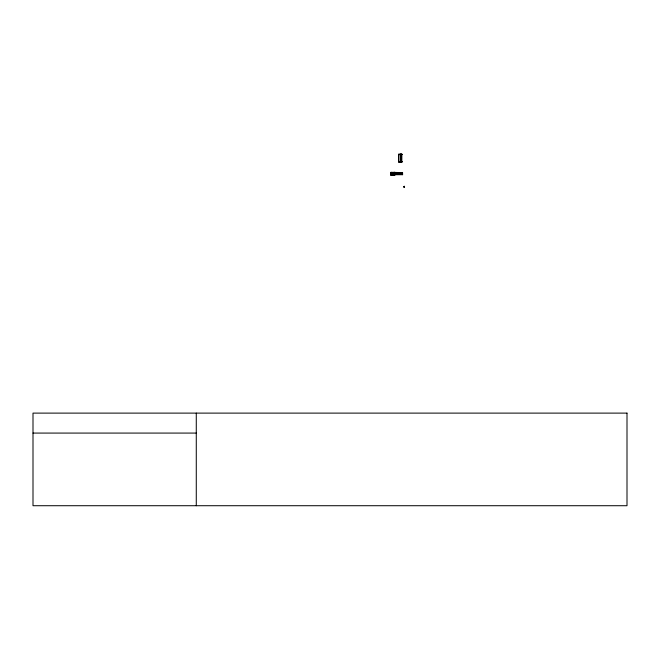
<?xml version="1.0" encoding="UTF-8"?>
<svg xmlns="http://www.w3.org/2000/svg" width="660" height="660" viewBox="0 0 660 660"><rect width="100%" height="100%" fill="white"/><g stroke="black" fill="none" stroke-linecap="round" stroke-linejoin="round"><path stroke-width="0.99" d="M395.018 172.639L395.002 174.718L402.592 174.71L402.592 172.615L391.025 172.31L390.918 175.057L390.703 172.491L390.852 175.032L394.746 175.065M391.099 175.032L394.886 174.999L394.886 172.384L390.703 172.648M395.018 174.694L394.845 172.318M398.607 154.283L398.615 161.84L398.615 154.3L402.055 154.308L399.704 154.283L400.686 154.283L400.736 161.84L400.736 154.3L400.636 161.84L399.671 161.865L402.055 161.89L398.615 161.89L402.055 161.865L399.721 161.551M400.315 154.597L402.031 154.292L399.712 154.597M401.082 154.613L401.899 154.308M401.684 154.597L398.607 154.597M401.585 154.3L401.577 161.865M394.878 174.661L390.918 174.933L391.058 172.318M394.606 172.417L390.819 172.623M391.19 172.722C388.971 175.89 396.685 175.832 394.49 172.722M404.539 187.349C404.671 184.28 402.979 189.337 404.539 186.285M391.132 174.603L394.754 172.697M400.298 161.84L399.671 161.89L400.678 161.865L400.026 161.89L400.678 161.84L400.686 154.283L399.671 154.308M399.671 161.865L400.678 161.84M398.607 161.551L402.031 161.865M391.314 172.862L394.342 172.862L391.273 172.887M395.06 172.846L402.163 172.846M395.06 173.275L402.163 173.217M395.06 173.704L402.163 173.646M395.06 174.124L402.163 174.075M391.314 174.479C399.118 173.308 389.54 176.377 391.405 173.044M395.06 174.496L402.163 174.496M402.592 174.669L402.221 172.615M404.539 186.45L403.928 186.45L403.928 187.143L404.539 187.143M33 433.076L196.276 433.076M401.775 154.3L401.742 161.84M398.722 154.283L398.722 161.89M394.243 173.044L394.243 174.298M391.264 172.912L391.264 174.43M196.276 413.111L196.276 505.717M627 413.111L33 413.111L33 505.717L627 505.717L627 413.111M394.391 174.43L394.391 172.904L394.391 174.43"/></g></svg>
